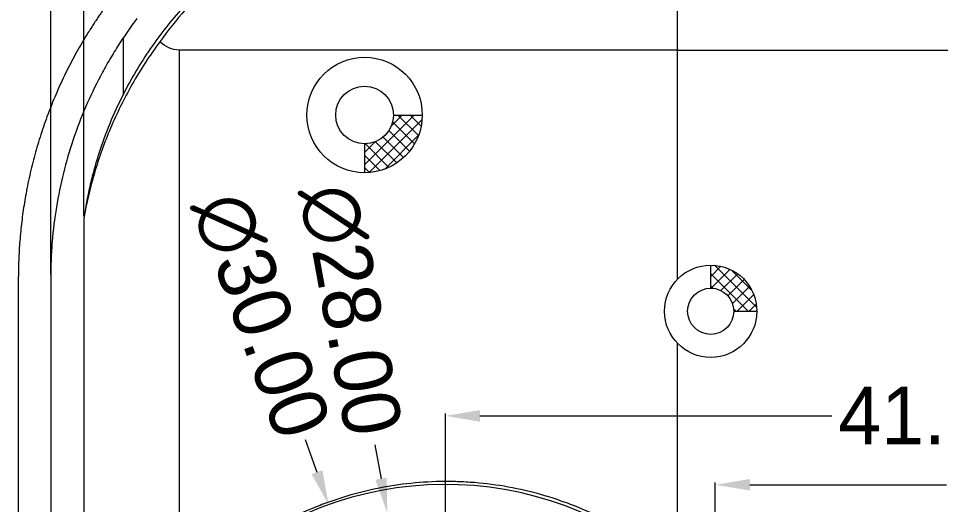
# Model space of a CAD drawing. Extents: x 18 to 718, y 389 to 747.
# Drawn here: x 198.84 to 238.8, y 683.7 to 704.75 of the extents above; entities that cross this region are included whole.
import ezdxf

# ---------------------------------------------------------------- set-up
doc = ezdxf.new("R2010")
doc.units = 0
doc.header["$MEASUREMENT"] = 0
doc.layers.add('10', color=7, linetype='Continuous')
doc.dimstyles.new('1', dxfattribs={"dimtxt": 2.5, "dimasz": 1.5, "dimexe": 0.1, "dimexo": 0.1, "dimgap": 0.09, "dimtad": 0, "dimzin": 0, "dimdsep": 46, "dimtxsty": 'Standard', "dimcen": 0, "dimclrd": 4, "dimclre": 4, "dimclrt": 3, "dimadec": 1, "dimazin": 0, "dimtfac": 1, "dimtofl": 0, "dimtmove": 0, "dimatfit": 3, "dimfxl": 1, "dimtolj": 1, "dimtzin": 0, "dimlwd": 9, "dimlwe": 9, "dimarcsym": 0})

# ---------------------------------------------------------------- blocks, each defined once
blk = doc.blocks.new('*D148')
at = {"color": 4, "linetype": 'Continuous', "lineweight": 9}
for p, q in [((229.039, 681.373), (229.039, 684.659)), ((230.539, 684.559), (239.057, 684.559)), ((257.339, 684.559), (248.821, 684.559)), ((258.839, 680.723), (258.839, 684.659))]:
    blk.add_line(p, q, dxfattribs=at)
for points in [[(230.539, 684.809), (230.539, 684.309), (229.039, 684.559)], [(257.339, 684.809), (257.339, 684.309), (258.839, 684.559)]]:
    blk.add_solid(points, dxfattribs=at)
at = {"layer": 'Defpoints', "color": 0, "linetype": 'Continuous', "lineweight": 9}
for p in [(258.839, 684.559), (229.039, 681.273), (258.839, 680.623)]:
    blk.add_point(p, dxfattribs=at)
at = {"color": 3, "linetype": 'Continuous', "lineweight": 9, "insert": (243.939, 684.559), "char_height": 2.5, "attachment_point": 5}
blk.add_mtext('\\A1;29.80', dxfattribs=at)
blk = doc.blocks.new('*D149')
at = {"color": 4, "linetype": 'Continuous', "lineweight": 9}
for p, q in [((217.339, 669.673), (217.339, 687.642)), ((218.839, 687.542), (234.087, 687.542)), ((257.339, 687.542), (243.017, 687.542)), ((258.839, 684.759), (258.839, 687.642))]:
    blk.add_line(p, q, dxfattribs=at)
for points in [[(218.839, 687.792), (218.839, 687.292), (217.339, 687.542)], [(257.339, 687.792), (257.339, 687.292), (258.839, 687.542)]]:
    blk.add_solid(points, dxfattribs=at)
at = {"layer": 'Defpoints', "color": 0, "linetype": 'Continuous', "lineweight": 9}
for p in [(258.839, 687.542), (258.839, 684.659), (217.339, 669.573)]:
    blk.add_point(p, dxfattribs=at)
at = {"color": 3, "linetype": 'Continuous', "lineweight": 9, "insert": (238.552, 687.542), "char_height": 2.5, "attachment_point": 5}
blk.add_mtext('\\A1;41.50', dxfattribs=at)
blk = doc.blocks.new('*D154')
at = {"color": 4, "linetype": 'Continuous', "lineweight": 9}
for p, q in [((201.669, 696.191), (201.669, 715.517)), ((203.169, 715.417), (253.456, 715.417)), ((314.757, 715.417), (264.47, 715.417)), ((316.257, 703.673), (316.257, 715.517))]:
    blk.add_line(p, q, dxfattribs=at)
for points in [[(203.169, 715.667), (203.169, 715.167), (201.669, 715.417)], [(314.757, 715.667), (314.757, 715.167), (316.257, 715.417)]]:
    blk.add_solid(points, dxfattribs=at)
at = {"layer": 'Defpoints', "color": 0, "linetype": 'Continuous', "lineweight": 9}
for p in [(201.669, 715.417), (316.257, 703.573), (201.669, 696.091)]:
    blk.add_point(p, dxfattribs=at)
at = {"color": 3, "linetype": 'Continuous', "lineweight": 9, "insert": (258.963, 715.417), "char_height": 2.5, "attachment_point": 5}
blk.add_mtext('\\A1;114.59', dxfattribs=at)
blk = doc.blocks.new('*D155')
at = {"color": 4, "linetype": 'Continuous', "lineweight": 9}
for p, q in [((200.239, 693.673), (200.239, 718.823)), ((201.739, 718.723), (253.541, 718.723)), ((315.939, 718.723), (264.137, 718.723)), ((317.439, 703.673), (317.439, 718.823))]:
    blk.add_line(p, q, dxfattribs=at)
for points in [[(201.739, 718.973), (201.739, 718.473), (200.239, 718.723)], [(315.939, 718.973), (315.939, 718.473), (317.439, 718.723)]]:
    blk.add_solid(points, dxfattribs=at)
at = {"layer": 'Defpoints', "color": 0, "linetype": 'Continuous', "lineweight": 9}
for p in [(200.239, 718.723), (317.439, 703.573), (200.239, 693.573)]:
    blk.add_point(p, dxfattribs=at)
at = {"color": 3, "linetype": 'Continuous', "lineweight": 9, "insert": (258.839, 718.723), "char_height": 2.5, "attachment_point": 5}
blk.add_mtext('\\A1;117.20', dxfattribs=at)
blk = doc.blocks.new('*D184')
at = {"color": 4, "linetype": 'Continuous', "lineweight": 9}
blk.add_line((211.271, 686.519), (211.777, 685.107), dxfattribs=at)
blk.add_solid([(212.012, 685.191), (211.541, 685.022), (212.282, 683.695)], dxfattribs=at)
at = {"layer": 'Defpoints', "color": 0, "linetype": 'Continuous', "lineweight": 9}
for p in [(212.282, 683.695), (222.396, 655.451)]:
    blk.add_point(p, dxfattribs=at)
at = {"color": 3, "linetype": 'Continuous', "lineweight": 9, "insert": (209.344, 691.899), "char_height": 2.5, "attachment_point": 5, "rotation": 289.7006}
blk.add_mtext('\\A1;∅30.00', dxfattribs=at)
blk = doc.blocks.new('*D185')
at = {"color": 4, "linetype": 'Continuous', "lineweight": 9}
blk.add_line((214.284, 686.296), (214.553, 684.82), dxfattribs=at)
blk.add_solid([(214.799, 684.865), (214.307, 684.775), (214.823, 683.345)], dxfattribs=at)
at = {"layer": 'Defpoints', "color": 0, "linetype": 'Continuous', "lineweight": 9}
for p in [(214.823, 683.345), (219.855, 655.801)]:
    blk.add_point(p, dxfattribs=at)
at = {"color": 3, "linetype": 'Continuous', "lineweight": 9, "insert": (213.219, 692.123), "char_height": 2.5, "attachment_point": 5, "rotation": 280.3539}
blk.add_mtext('\\A1;∅28.00', dxfattribs=at)

msp = doc.modelspace()

# ---------------------------------------------------------------- hatches: boundary and pattern name
at = {"linetype": 'Continuous', "lineweight": 9}
h = msp.add_hatch(dxfattribs=at)
h.set_pattern_fill('ANSI37', color=6, scale=3, style=0)
h.set_pattern_definition([(45, (11.45994, 161.93043), (-0.26516504, 0.26516504), []), (135, (11.45994, 161.93043), (-0.26516504, -0.26516504), [])])
h.paths.add_polyline_path([(216.339, 700.573), (215.089, 700.573, -0.414214), (213.839, 699.323), (213.839, 698.073, 0.414214)])
h = msp.add_hatch(dxfattribs=at)
h.set_pattern_fill('ANSI37', color=6, scale=3, style=0)
h.set_pattern_definition([(45, (11.45994, 147.93043), (-0.26516504, 0.26516504), []), (135, (11.45994, 147.93043), (-0.26516504, -0.26516504), [])])
h.paths.add_polyline_path([(228.839, 694.073), (228.839, 693.073, -0.414214), (229.839, 692.073), (230.839, 692.073, 0.414214)])

# ---------------------------------------------------------------- linework, layer by layer
at = {"color": 6, "linetype": 'Continuous', "lineweight": 9}
for p, q in [((215.089, 700.573), (216.339, 700.573)), ((213.839, 699.323), (213.839, 698.073)), ((228.839, 693.073), (228.839, 694.073)), ((229.839, 692.073), (230.839, 692.073))]:
    msp.add_line(p, q, dxfattribs=at)
at = {"layer": '10', "color": 7, "linetype": 'Continuous', "lineweight": 9}
for p, q in [((227.405, 703.386), (227.405, 710.886)), ((203.385, 701.477), (203.385, 703.924)), ((205.812, 679.271), (205.812, 703.386)), ((227.405, 703.386), (205.812, 703.386)), ((227.405, 703.386), (309.649, 703.386)), ((227.405, 693.466), (227.405, 703.382)), ((201.669, 696.091), (201.669, 551.064)), ((198.839, 553.573), (198.839, 693.573)), ((200.239, 693.573), (200.239, 553.573)), ((227.405, 682.819), (227.405, 690.679))]:
    msp.add_line(p, q, dxfattribs=at)
for centre, radius in [((213.839, 700.573), 2.5), ((213.839, 700.573), 1.25), ((228.839, 692.073), 2), ((228.839, 692.073), 1)]:
    msp.add_circle(centre, radius, dxfattribs=at)
msp.add_arc((217.339, 669.573), 15, 50.947, 219.053, dxfattribs=at)
for points, knots in [([(203.976, 706.955), (203.926, 706.899), (203.826, 706.787), (203.678, 706.617), (203.532, 706.446), (203.388, 706.273), (203.247, 706.099), (203.107, 705.923), (202.969, 705.745), (202.834, 705.567), (202.7, 705.386), (202.568, 705.204), (202.439, 705.021), (202.311, 704.836), (202.186, 704.649), (202.062, 704.461), (201.941, 704.272), (201.7, 703.886), (201.354, 703.297), (200.928, 702.488), (200.539, 701.66), (200.188, 700.814), (199.876, 699.951), (199.603, 699.073), (199.371, 698.184), (199.214, 697.449), (199.112, 696.874), (199.048, 696.464), (198.992, 696.053), (198.945, 695.642), (198.906, 695.23), (198.876, 694.816), (198.855, 694.403), (198.841, 693.988), (198.84, 693.711), (198.839, 693.573)], [0, 0, 0, 0, 0.01575, 0.031471, 0.047166, 0.062836, 0.078483, 0.094109, 0.109717, 0.125308, 0.140885, 0.156449, 0.172003, 0.187548, 0.203088, 0.218623, 0.234156, 0.249689, 0.312634, 0.375233, 0.43763, 0.499968, 0.562468, 0.62468, 0.686754, 0.748842, 0.776854, 0.804807, 0.832714, 0.86059, 0.888449, 0.916306, 0.944173, 0.972067, 1, 1, 1, 1]), ([(205.957, 705.224), (205.45, 704.659), (204.982, 704.065), (204.124, 702.817), (203.735, 702.163), (203.385, 701.477)], [0, 0, 0, 0, 0.5, 0.5, 1, 1, 1, 1]), ([(203.976, 704.755), (203.683, 704.366), (203.404, 703.963), (203.005, 703.336), (202.876, 703.123), (202.627, 702.694), (202.507, 702.477), (201.927, 701.379), (201.533, 700.463), (201.05, 699.028), (200.909, 698.545), (200.667, 697.572), (200.566, 697.081), (200.404, 696.092), (200.342, 695.594), (200.28, 694.84), (200.265, 694.588), (200.244, 694.082), (200.239, 693.827), (200.239, 693.573)], [0, 0, 0, 0, 0.125, 0.125, 0.1875, 0.1875, 0.25, 0.25, 0.5, 0.5, 0.625, 0.625, 0.75, 0.75, 0.875, 0.875, 0.9375, 0.9375, 1, 1, 1, 1]), ([(204.961, 703.74), (204.515, 703.137), (204.12, 702.525), (203.414, 701.281), (203.103, 700.65), (202.695, 699.688), (202.569, 699.365), (202.335, 698.713), (202.228, 698.386), (201.938, 697.405), (201.785, 696.75), (201.669, 696.091)], [0, 0, 0, 0, 0.25, 0.25, 0.5, 0.5, 0.625, 0.625, 0.75, 0.75, 1, 1, 1, 1]), ([(203.385, 701.477), (202.958, 700.638), (202.6, 699.768), (202.239, 698.642), (202.172, 698.415), (202.045, 697.956), (201.987, 697.725), (201.825, 697.028), (201.737, 696.561), (201.669, 696.091)], [0, 0, 0, 0, 0.5, 0.5, 0.625, 0.625, 0.75, 0.75, 1, 1, 1, 1]), ([(226.793, 681.404), (226.597, 681.56), (226.397, 681.713), (225.989, 682.006), (225.783, 682.147), (225.155, 682.554), (224.725, 682.802), (223.844, 683.256), (223.393, 683.461), (222.701, 683.735), (222.467, 683.821), (221.994, 683.981), (221.755, 684.056), (220.556, 684.398), (219.586, 684.572), (218.361, 684.671), (218.116, 684.685), (217.623, 684.701), (217.376, 684.703), (216.637, 684.69), (216.151, 684.657), (214.707, 684.491), (213.767, 684.29), (212.618, 683.926), (212.388, 683.847), (211.935, 683.679), (211.712, 683.59), (211.051, 683.309), (210.622, 683.101), (209.787, 682.648), (209.381, 682.402), (208.79, 682.004), (208.595, 681.866), (208.212, 681.581), (208.023, 681.434), (207.096, 680.673), (206.422, 680.003), (205.812, 679.271)], [0, 0, 0, 0, 0.03125, 0.03125, 0.0625, 0.0625, 0.125, 0.125, 0.1875, 0.1875, 0.21875, 0.21875, 0.25, 0.25, 0.375, 0.375, 0.40625, 0.40625, 0.4375, 0.4375, 0.5, 0.5, 0.625, 0.625, 0.65625, 0.65625, 0.6875, 0.6875, 0.75, 0.75, 0.8125, 0.8125, 0.84375, 0.84375, 0.875, 0.875, 1, 1, 1, 1])]:
    msp.add_open_spline(points, degree=3, knots=knots, dxfattribs=at)
for points in [[(206.071, 705.125), (205.678, 704.683), (205.308, 704.222), (204.961, 703.74)], [(205.812, 703.386), (205.491, 703.386), (205.201, 703.533), (204.961, 703.74)]]:
    msp.add_open_spline(points, degree=3, dxfattribs=at)

# ---------------------------------------------------------------- dimensions: what is measured, and where the dimension line sits
at = {"linetype": 'Continuous', "lineweight": 9}
for base, p1, p2, picture, middle in [((200.239, 718.723), (317.439, 703.573), (200.239, 693.573), '*D155', (258.839, 718.723)), ((201.669, 715.417), (316.257, 703.573), (201.669, 696.091), '*D154', (258.963, 715.417)), ((258.839, 684.559), (229.039, 681.273), (258.839, 680.623), '*D148', (243.939, 684.559))]:
    dim = msp.add_linear_dim(base=base, p1=p1, p2=p2, dimstyle='1', dxfattribs=at)
    dim.commit()
    dim.dimension.update_dxf_attribs({"geometry": picture, "text_midpoint": middle})
at = {"color": 6, "linetype": 'Continuous', "lineweight": 9}
for p1, p2, picture, middle in [((219.855, 655.801), (214.823, 683.345), '*D185', (213.219, 692.123)), ((222.396, 655.451), (212.282, 683.695), '*D184', (209.344, 691.899))]:
    dim = msp.add_diameter_dim_2p(p1=p1, p2=p2, dimstyle='1', dxfattribs=at)
    dim.commit()
    dim.dimension.update_dxf_attribs({"geometry": picture, "text_midpoint": middle})
at = {"linetype": 'Continuous', "lineweight": 9}
dim = msp.add_linear_dim(base=(258.839, 687.542), p1=(217.339, 669.573), p2=(258.839, 684.659), dimstyle='1', dxfattribs=at)
dim.commit()
dim.dimension.update_dxf_attribs({"geometry": '*D149', "text_midpoint": (238.552, 687.542), "dimtype": 160})

doc.saveas('drawing.dxf')
